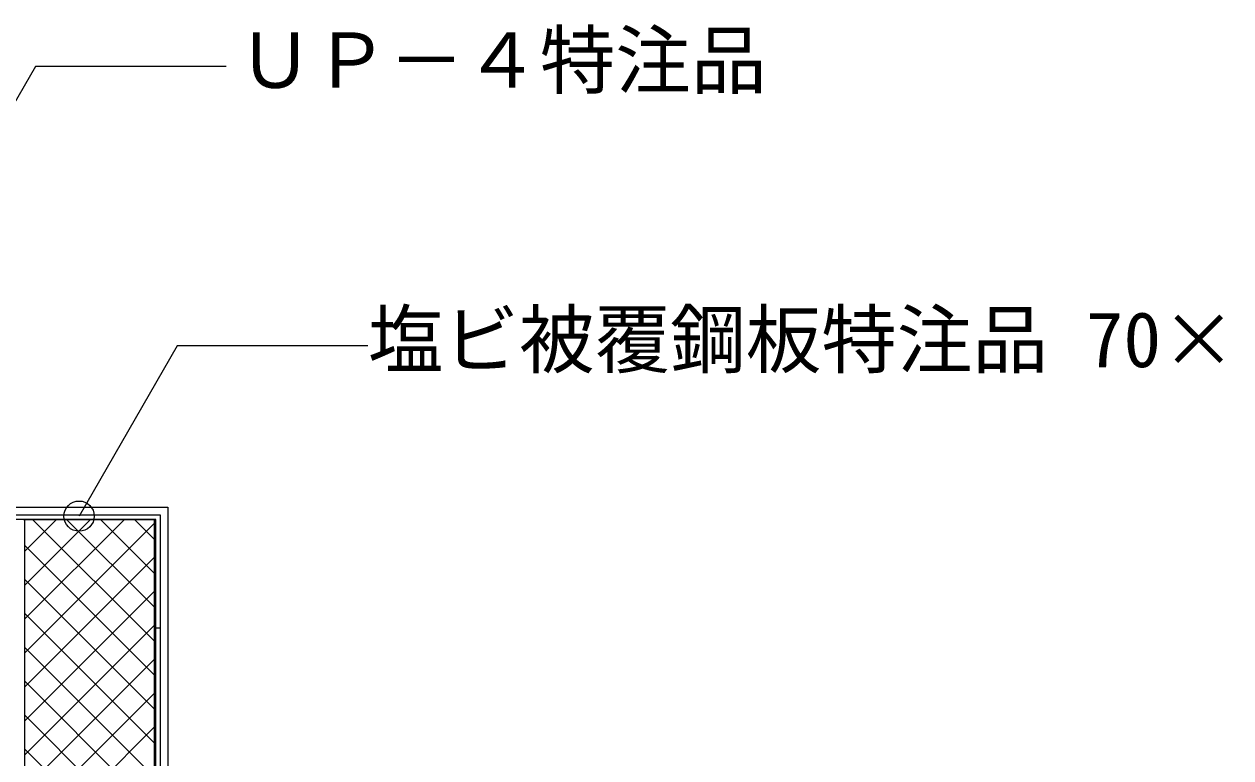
# Model space of a CAD drawing. Units: millimetres, scale not verified. Extents: x -1380 to 1380, y -955 to 955.
# Drawn here: x -549.8 to -230.5, y 111.9 to 306 of the extents above; entities that cross this region are included whole.
import ezdxf
from ezdxf.enums import TextEntityAlignment as Align

# ---------------------------------------------------------------- set-up
doc = ezdxf.new("R2010")
doc.units = ezdxf.units.MM
doc.header["$LTSCALE"] = 3
for name, color, linetype, lineweight in [('0-1_BOUSUI', 1, 'Continuous', 18), ('0-2_MOJI', 7, 'Continuous', 18), ('0-3_HATCH', 9, 'Continuous', 18), ('0-4_KANAMONO', 5, 'Continuous', 18), ('0-7_dannnetu', 6, 'Continuous', 18)]:
    doc.layers.add(name, color=color, linetype=linetype, lineweight=lineweight)
doc.styles.add('ＭＳ ゴシック', font='')
doc.styles.get('ＭＳ ゴシック').set_extended_font_data('MS Gothic')

msp = doc.modelspace()

# ---------------------------------------------------------------- linework, layer by layer
at = {"layer": '0-1_BOUSUI'}
for points in [[(-680.016, 180.058), (-586.131, 180.058), (-563.731, 178.16), (-511.816, 178.16), (-511.816, 146.16), (-511.816, -51.317), (-510.391, -58.53), (-502.705, -102.116), (-501.535, -104.142), (-499.337, -104.942), (-454.877, -104.942), (-440.131, -108.04), (539.749, -108.04)], [(-690.016, 178.058), (-586.216, 178.058), (-563.816, 176.16), (-513.816, 176.16), (-513.816, 146.16), (-513.816, -51.513), (-512.357, -58.897), (-504.614, -102.81), (-502.904, -105.772), (-499.69, -106.942), (-455.085, -106.942), (-440.339, -110.04), (539.749, -110.04)]]:
    msp.add_lwpolyline(points, dxfattribs=at)
at = {"layer": '0-2_MOJI'}
for points in [[(-496.376, 294.716), (-546.814, 294.716), (-614.801, 176.959)], [(-458.879, 220.812), (-509.317, 220.812), (-535.302, 175.805)]]:
    msp.add_lwpolyline(points, dxfattribs=at)
msp.add_circle((-535.302, 175.805), 4, dxfattribs=at)
at = {"layer": '0-3_HATCH'}
for p, q in [((-549.666, 166.558), (-541.264, 174.96)), ((-549.666, 157.577), (-532.283, 174.96)), ((-549.666, 148.597), (-523.303, 174.96)), ((-549.666, 139.617), (-515.366, 173.917)), ((-515.366, 142.711), (-547.614, 174.96)), ((-515.366, 151.691), (-538.634, 174.96)), ((-515.366, 160.671), (-529.654, 174.96)), ((-515.366, 169.652), (-520.674, 174.96)), ((-515.366, 133.731), (-549.666, 168.031)), ((-549.666, 130.637), (-515.366, 164.937)), ((-515.366, 124.75), (-549.666, 159.05)), ((-549.666, 121.656), (-515.366, 155.956)), ((-515.366, 115.77), (-549.666, 150.07)), ((-549.666, 112.676), (-515.366, 146.976)), ((-515.366, 106.79), (-549.666, 141.09)), ((-549.666, 103.696), (-515.366, 137.996)), ((-515.366, 97.81), (-549.666, 132.11)), ((-549.666, 94.716), (-515.366, 129.016)), ((-515.366, 88.829), (-549.666, 123.129)), ((-549.666, 85.735), (-515.366, 120.035)), ((-515.366, 79.849), (-549.666, 114.149))]:
    msp.add_line(p, q, dxfattribs=at)
at = {"layer": '0-4_KANAMONO'}
msp.add_lwpolyline([(-515.016, 146.16), (-515.016, 174.96), (-563.816, 174.96), (-563.816, 176.16), (-513.816, 176.16), (-513.816, 146.16)], close=True, dxfattribs=at)
at = {"layer": '0-7_dannnetu'}
for p, q in [((-550.016, 174.96), (-515.016, 174.96)), ((-549.666, -45.04), (-549.666, 174.96)), ((-515.366, -110.04), (-515.366, 174.96)), ((-515.016, -110.04), (-515.016, 174.96))]:
    msp.add_line(p, q, dxfattribs=at)

# ---------------------------------------------------------------- texts
at = {"layer": '0-2_MOJI', "style": 'ＭＳ ゴシック'}
for s, p in [('ＵＰ－４特注品', (-493.376, 284.716)), ('塩ビ被覆鋼板特注品 70×15', (-458.879, 210.812))]:
    msp.add_text(s, height=14.66, dxfattribs=at).set_placement(p, align=Align.BOTTOM_LEFT)

doc.saveas('drawing.dxf')
